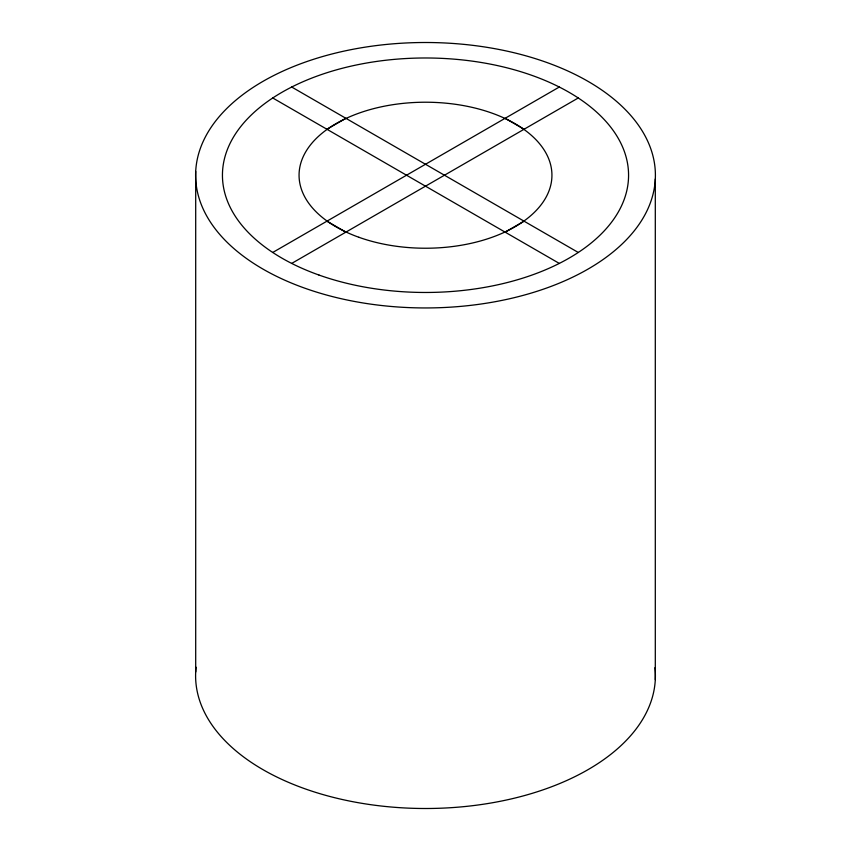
<?xml version="1.0" encoding="UTF-8"?>
<svg xmlns="http://www.w3.org/2000/svg" width="851" height="851" viewBox="0 0 851 851"><rect width="100%" height="100%" fill="white"/><g stroke="black" fill="none" stroke-linecap="round" stroke-linejoin="round"><path stroke-width="1.28" d="M326.922 129.256L345.889 118.31M272.735 252.47L559.298 87.025M291.702 263.416L578.265 97.971M505.111 232.132L524.078 221.186M505.111 118.31L524.078 129.256M291.702 87.025L578.265 252.47M272.735 97.971L559.298 263.416M326.922 221.186L345.889 232.132M655.302 179.018A229.898 132.724 0 0 1 304.913 288.223A229.898 132.724 0 0 1 316.295 58.432A229.898 132.724 0 0 1 655.302 179.018L655.302 679.566M195.698 171.434L195.698 671.982M654.962 667.663A229.898 132.724 0 0 1 425.117 808.503A229.898 132.724 0 0 1 196.081 667.227M318.976 275.043A203.07 117.247 0 0 0 628.485 178.572A203.07 117.247 0 0 0 329.029 72.058A203.07 117.247 0 0 0 318.976 275.043M358.867 237.269A126.437 73.005 0 0 0 551.873 177.519A126.437 73.005 0 0 0 365.749 110.885A126.437 73.005 0 0 0 358.867 237.269"/></g></svg>
